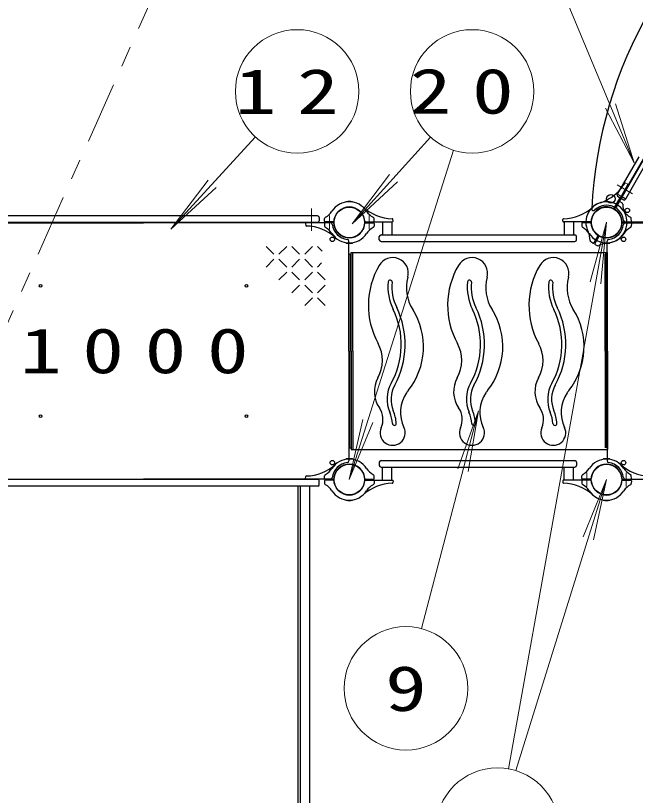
# Model space of a CAD drawing. Units: millimetres on the paper, scale 1:60. Extents: x -385 to 0, y -594 to 267.
# Drawn here: x -257.32 to -227.21, y 137.89 to 175.79 of the extents above; entities that cross this region are included whole.
import ezdxf
from ezdxf.enums import TextEntityAlignment as Align

# ---------------------------------------------------------------- set-up
doc = ezdxf.new("R2010")
doc.units = ezdxf.units.MM
doc.linetypes.add('USER1', pattern=[4.5, 2.5, -2])
doc.linetypes.add('USER2', pattern=[6, 3, -1, 1, -1])
doc.layers.add('LY_1', color=7, linetype='Continuous', lineweight=25)
doc.styles.add('ＭＳ ゴシック', font='')
doc.styles.get('ＭＳ ゴシック').set_extended_font_data('MS Gothic')

msp = doc.modelspace()

# ---------------------------------------------------------------- linework, layer by layer
at = {"layer": 'LY_1'}
for p, q in [((-218.976, 182.371), (-228.131, 166.516)), ((-219.064, 182.27), (-228.151, 166.53)), ((-228.07, 167.114), (-227.029, 168.918)), ((-227.678, 166.887), (-226.636, 168.691)), ((-228.091, 167.078), (-228.07, 167.114)), ((-228.07, 167.114), (-227.678, 166.887)), ((-228.245, 166.433), (-227.952, 166.94)), ((-228.202, 166.408), (-228.005, 166.748)), ((-228.073, 167.009), (-227.767, 166.833)), ((-227.959, 166.759), (-227.856, 166.695)), ((-227.699, 166.851), (-227.678, 166.887)), ((-241.274, 166.726), (-241.274, 166.729)), ((-240.941, 166.726), (-240.941, 166.729)), ((-242.649, 166.057), (-259.566, 166.057)), ((-260.326, 165.715), (-251.108, 165.715)), ((-242.649, 165.74), (-259.566, 165.74)), ((-241.889, 165.715), (-251.108, 165.715)), ((-243.232, 165.68), (-243.227, 165.592)), ((-242.566, 165.973), (-242.566, 165.823)), ((-242.315, 165.799), (-242.31, 165.921)), ((-242.315, 165.68), (-242.31, 165.549)), ((-241.889, 165.765), (-242.281, 165.765)), ((-240.326, 165.765), (-239.017, 165.765)), ((-240.326, 165.715), (-239.934, 165.715)), ((-239.9, 165.799), (-239.905, 165.93)), ((-239.9, 165.68), (-239.905, 165.559)), ((-239.501, 165.765), (-239.501, 165.132)), ((-239.048, 165.765), (-239.048, 165.132)), ((-238.983, 165.8), (-238.988, 165.887)), ((-230.732, 165.8), (-230.727, 165.887)), ((-229.389, 165.765), (-230.698, 165.765)), ((-230.668, 165.765), (-230.668, 165.132)), ((-230.214, 165.765), (-230.214, 165.132)), ((-229.815, 165.68), (-229.81, 165.559)), ((-229.389, 165.715), (-229.781, 165.715)), ((-227.826, 165.765), (-209.518, 165.765)), ((-227.826, 165.715), (-218.608, 165.715)), ((-227.4, 165.799), (-227.405, 165.921)), ((-227.4, 165.68), (-227.405, 165.549)), ((-227.677, 165.395), (-227.674, 165.394)), ((-239.649, 164.898), (-239.649, 165.048)), ((-239.566, 165.132), (-230.149, 165.132)), ((-230.066, 164.898), (-230.066, 165.048)), ((-229.026, 165.08), (-229.223, 164.74)), ((-228.983, 165.055), (-229.179, 164.715)), ((-227.843, 165.106), (-227.841, 165.105)), ((-241.274, 164.754), (-241.274, 164.751)), ((-241.133, 159.49), (-241.133, 164.83)), ((-240.941, 164.754), (-240.941, 164.751)), ((-239.566, 164.815), (-230.149, 164.815)), ((-229.269, 164.728), (-229.372, 164.792)), ((-229.166, 164.668), (-229.05, 164.607)), ((-228.774, 164.754), (-228.774, 164.751)), ((-228.583, 159.49), (-228.583, 164.83)), ((-228.441, 164.754), (-228.441, 164.751)), ((-241.108, 164.198), (-241.033, 164.198)), ((-241.108, 159.49), (-241.108, 164.198)), ((-241.033, 159.49), (-241.033, 164.198)), ((-241.02, 159.49), (-241.02, 164.282)), ((-241.02, 164.282), (-228.566, 164.282)), ((-240.943, 159.49), (-240.943, 164.282)), ((-228.608, 164.198), (-228.683, 164.198)), ((-228.683, 159.49), (-228.683, 164.198)), ((-228.608, 159.49), (-228.608, 164.198)), ((-228.566, 159.49), (-228.566, 164.282)), ((-241.133, 159.49), (-241.133, 154.15)), ((-241.108, 159.49), (-241.108, 154.782)), ((-241.033, 159.49), (-241.033, 154.782)), ((-241.02, 159.49), (-241.02, 154.698)), ((-240.943, 159.49), (-240.943, 154.698)), ((-228.683, 159.49), (-228.683, 154.782)), ((-228.608, 159.49), (-228.608, 154.782)), ((-228.583, 159.49), (-228.583, 154.15)), ((-228.566, 159.49), (-228.566, 154.698)), ((-241.108, 154.782), (-241.033, 154.782)), ((-241.02, 154.698), (-228.566, 154.698)), ((-241.274, 154.226), (-241.274, 154.229)), ((-240.941, 154.226), (-240.941, 154.229)), ((-239.649, 154.082), (-239.649, 153.932)), ((-239.566, 154.165), (-230.149, 154.165)), ((-230.066, 154.082), (-230.066, 153.932)), ((-228.774, 154.226), (-228.774, 154.229)), ((-228.441, 154.226), (-228.441, 154.229)), ((-239.566, 153.848), (-230.149, 153.848)), ((-239.501, 153.215), (-239.501, 153.848)), ((-239.048, 153.215), (-239.048, 153.848)), ((-230.668, 153.215), (-230.668, 153.848)), ((-230.214, 153.215), (-230.214, 153.848)), ((-260.326, 153.265), (-251.108, 153.265)), ((-242.616, 153.24), (-259.599, 153.24)), ((-241.889, 153.265), (-251.108, 153.265)), ((-243.232, 153.3), (-243.227, 153.387)), ((-242.566, 152.973), (-242.566, 153.19)), ((-242.315, 153.299), (-242.31, 153.43)), ((-242.315, 153.18), (-242.31, 153.059)), ((-241.889, 153.215), (-242.281, 153.215)), ((-240.326, 153.265), (-239.934, 153.265)), ((-240.326, 153.215), (-239.017, 153.215)), ((-239.9, 153.299), (-239.905, 153.421)), ((-239.9, 153.18), (-239.905, 153.049)), ((-238.983, 153.18), (-238.988, 153.092)), ((-230.732, 153.18), (-230.727, 153.092)), ((-229.389, 153.215), (-230.698, 153.215)), ((-229.815, 153.299), (-229.81, 153.421)), ((-229.815, 153.18), (-229.81, 153.049)), ((-229.389, 153.265), (-229.781, 153.265)), ((-227.826, 153.265), (-218.608, 153.265)), ((-227.826, 153.215), (-227.434, 153.215)), ((-227.4, 153.299), (-227.405, 153.43)), ((-227.4, 153.18), (-227.405, 153.059)), ((-242.616, 152.923), (-259.599, 152.923)), ((-243.598, 111.441), (-243.598, 152.923)), ((-243.474, 110.774), (-243.474, 152.923)), ((-243.021, 110.774), (-243.021, 152.923)), ((-241.274, 152.254), (-241.274, 152.251)), ((-240.941, 152.254), (-240.941, 152.251)), ((-228.774, 152.254), (-228.774, 152.251)), ((-228.441, 152.254), (-228.441, 152.251))]:
    msp.add_line(p, q, dxfattribs=at)
at = {"layer": 'LY_1', "lineweight": 13}
for p, q in [((-232.636, 181.512), (-227.264, 168.64)), ((-227.264, 168.64), (-228.657, 171.297)), ((-227.264, 168.64), (-228.174, 171.499)), ((-245.672, 169.895), (-249.787, 165.411)), ((-237.156, 169.883), (-240.973, 165.673)), ((-236.046, 169.245), (-241.108, 153.24)), ((-240.973, 165.673), (-239.159, 168.063)), ((-249.787, 165.411), (-247.959, 167.79)), ((-240.973, 165.673), (-238.772, 167.711)), ((-249.787, 165.411), (-247.574, 167.436)), ((-233.374, 139.185), (-228.614, 165.744)), ((-228.614, 165.744), (-229.399, 162.848)), ((-228.614, 165.744), (-228.884, 162.756)), ((-244.776, 164.196), (-245.151, 164.571)), ((-244.526, 164.196), (-244.151, 164.571)), ((-243.526, 164.196), (-243.901, 164.571)), ((-243.276, 164.196), (-242.901, 164.571)), ((-242.428, 164.349), (-242.651, 164.571)), ((-245.151, 163.571), (-244.776, 163.946)), ((-244.151, 163.571), (-244.526, 163.946)), ((-243.901, 163.571), (-243.526, 163.946)), ((-242.901, 163.571), (-243.276, 163.946)), ((-242.651, 163.571), (-242.451, 163.771)), ((-244.526, 162.946), (-244.151, 163.321)), ((-243.526, 162.946), (-243.901, 163.321)), ((-243.276, 162.946), (-242.901, 163.321)), ((-242.276, 162.946), (-242.651, 163.321)), ((-243.901, 162.321), (-243.526, 162.696)), ((-242.901, 162.321), (-243.276, 162.696)), ((-242.651, 162.321), (-242.276, 162.696)), ((-243.276, 161.696), (-242.901, 162.071)), ((-242.276, 161.696), (-242.651, 162.071)), ((-237.596, 145.999), (-234.823, 156.589)), ((-234.823, 156.589), (-235.833, 153.764)), ((-234.823, 156.589), (-235.327, 153.632)), ((-241.108, 153.24), (-240.456, 156.168)), ((-241.108, 153.24), (-239.957, 156.01)), ((-233.012, 139.097), (-228.608, 153.24)), ((-228.608, 153.24), (-229.746, 150.464)), ((-228.608, 153.24), (-229.246, 150.309))]:
    msp.add_line(p, q, dxfattribs=at)
at = {"layer": 'LY_1', "linetype": 'USER2', "lineweight": 13}
for p, q in [((-261.108, 153.24), (-249.118, 180.173)), ((-228.088, 167.557), (-227.35, 167.131)), ((-242.941, 165.334), (-242.941, 166.419)), ((-242.066, 166.072), (-242.066, 165.408)), ((-240.149, 166.072), (-240.149, 165.408)), ((-229.566, 152.908), (-229.566, 153.572)), ((-227.649, 152.908), (-227.649, 153.572))]:
    msp.add_line(p, q, dxfattribs=at)
at = {"layer": 'LY_1', "linetype": 'USER1', "lineweight": 13}
for p, q in [((-227.952, 166.94), (-227.59, 167.567)), ((-227.604, 167.613), (-227.682, 167.653))]:
    msp.add_line(p, q, dxfattribs=at)
at = {"layer": 'LY_1', "lineweight": 13}
for centre in [(-243.644, 172.105), (-235.141, 172.105), (-238.356, 143.097), (-233.904, 136.232)]:
    msp.add_circle(centre, 3, dxfattribs=at)
at = {"layer": 'LY_1'}
for centre, radius in [((-228.405, 166.889), 0.208), ((-241.108, 165.74), 0.743), ((-228.608, 165.74), 0.743), ((-227.597, 166.323), 0.108), ((-241.932, 164.915), 0.108), ((-227.783, 164.915), 0.108), ((-256.108, 162.657), 0.0625), ((-246.108, 162.657), 0.0625), ((-256.108, 156.323), 0.0625), ((-246.108, 156.323), 0.0625), ((-241.932, 154.065), 0.108), ((-241.108, 153.24), 0.743), ((-228.608, 153.24), 0.743), ((-227.783, 154.065), 0.108)]:
    msp.add_circle(centre, radius, dxfattribs=at)
for centre, radius, start, end in [((-208.019, 165.4), 21.333, 122.6915, 177.3085), ((-229.581, 168.759), 2.167, 287.7828, 319.6004), ((-241.108, 165.74), 1, 90, 147.2728), ((-241.258, 166.729), 0.0167, 98.6269, 180), ((-241.108, 165.74), 1.017, 90, 98.6269), ((-241.108, 165.74), 1.017, 81.3731, 90), ((-241.108, 165.74), 1, 32.7272, 90), ((-240.958, 166.729), 0.0167, 0, 81.3731), ((-228.608, 165.74), 1, 90, 132.2172), ((-228.608, 165.74), 1, 32.7272, 90), ((-228.048, 167.053), 0.05, 150, 240), ((-227.977, 166.731), 0.0333, 58, 150), ((-227.742, 166.876), 0.05, 240, 330), ((-241.108, 165.74), 0.75, 90, 175.7293), ((-241.108, 165.74), 0.75, 4.2707, 90), ((-238.98, 168.085), 2.167, 227.7828, 268.9158), ((-230.735, 168.085), 2.167, 271.0842, 312.2172), ((-228.614, 165.744), 1, 107.7828, 150), ((-228.608, 165.74), 0.75, 90, 175.7293), ((-229.246, 166.398), 0.0833, 177.3085, 314.1158), ((-228.614, 165.744), 0.75, 64.2707, 150), ((-228.608, 165.74), 0.833, 65.2159, 134.1158), ((-228.608, 165.74), 0.75, 4.2707, 90), ((-228.274, 166.449), 0.0333, 244.2707, 330), ((-228.223, 166.572), 0.0833, 245.2159, 330), ((-228.173, 166.391), 0.0333, 150, 235.7293), ((-228.614, 165.744), 0.75, 330, 55.7293), ((-228.059, 166.474), 0.0833, 150, 233.2128), ((-228.608, 165.74), 0.833, 6.7872, 53.2128), ((-227.9, 166.624), 0.0833, 357.4588, 58), ((-226.985, 166.584), 0.833, 177.4588, 207.2728), ((-242.649, 165.973), 0.0833, 0, 90), ((-242.227, 165.918), 0.0833, 117.4588, 178), ((-242.65, 166.731), 0.833, 297.4588, 327.2728), ((-239.565, 166.731), 0.833, 212.7272, 242.5412), ((-239.988, 165.918), 0.0833, 2, 62.5412), ((-228.614, 165.744), 1, 150, 207.2728), ((-228.614, 165.744), 0.75, 150, 235.7293), ((-227.065, 166.731), 0.833, 212.7272, 242.5412), ((-228.614, 165.744), 1, 330, 27.2728), ((-227.488, 165.918), 0.0833, 2, 62.5412), ((-243.198, 165.682), 0.0333, 90, 183), ((-242.649, 165.823), 0.0833, 270, 0), ((-242.281, 165.798), 0.0333, 178, 270), ((-242.281, 165.682), 0.0333, 90, 182), ((-242.018, 165.632), 0.0833, 6.7872, 90), ((-241.108, 165.74), 0.833, 186.7872, 263.2128), ((-241.889, 165.798), 0.0333, 270, 355.7293), ((-241.889, 165.682), 0.0333, 4.2707, 90), ((-241.108, 165.74), 0.75, 184.2707, 270), ((-241.108, 165.74), 0.75, 270, 355.7293), ((-240.326, 165.798), 0.0333, 184.2707, 270), ((-240.326, 165.682), 0.0333, 90, 175.7293), ((-239.934, 165.798), 0.0333, 270, 2), ((-239.934, 165.682), 0.0333, 358, 90), ((-239.021, 165.885), 0.0333, 3, 88.9159), ((-239.017, 165.798), 0.0333, 270, 3), ((-230.698, 165.798), 0.0333, 177, 270), ((-230.694, 165.885), 0.0333, 91.0841, 177), ((-229.781, 165.682), 0.0333, 90, 182), ((-229.389, 165.798), 0.0333, 270, 355.7293), ((-229.389, 165.682), 0.0333, 4.2707, 90), ((-228.608, 165.74), 0.75, 184.2707, 270), ((-228.608, 165.74), 0.75, 270, 355.7293), ((-228.608, 165.74), 0.833, 276.7872, 353.2128), ((-227.826, 165.798), 0.0333, 184.2707, 270), ((-227.826, 165.682), 0.0333, 90, 175.7293), ((-227.697, 165.848), 0.0833, 186.7872, 270), ((-227.697, 165.632), 0.0833, 90, 173.2128), ((-227.434, 165.798), 0.0333, 270, 2), ((-227.434, 165.682), 0.0333, 358, 90), ((-243.194, 165.594), 0.0333, 183, 268.9158), ((-243.235, 163.395), 2.167, 47.7828, 88.9159), ((-242.227, 165.562), 0.0833, 182, 242.5412), ((-242.65, 164.749), 0.833, 32.7272, 62.5412), ((-239.565, 164.749), 0.833, 117.4588, 147.2728), ((-239.988, 165.562), 0.0833, 297.4588, 358), ((-229.727, 165.562), 0.0833, 182, 242.5412), ((-230.15, 164.749), 0.833, 32.7272, 62.5412), ((-230.244, 164.904), 0.833, 357.4588, 27.2728), ((-228.614, 165.744), 0.75, 244.2707, 330), ((-228.614, 165.744), 1, 272.7272, 330), ((-228.614, 165.744), 1.017, 321.3731, 330), ((-227.065, 164.749), 0.833, 117.4588, 147.2728), ((-228.614, 165.744), 1.017, 330, 338.6269), ((-227.683, 165.379), 0.0167, 338.6269, 60), ((-227.488, 165.562), 0.0833, 297.4588, 358), ((-241.108, 165.74), 1, 212.7272, 270), ((-241.216, 164.83), 0.0833, 0, 83.2128), ((-241.108, 165.74), 1, 270, 327.2728), ((-239.566, 165.048), 0.0833, 90, 180), ((-239.566, 164.898), 0.0833, 180, 270), ((-230.149, 165.048), 0.0833, 0, 90), ((-230.149, 164.898), 0.0833, 270, 0), ((-228.608, 165.74), 1, 212.7272, 270), ((-229.328, 164.863), 0.0833, 177.4588, 238), ((-229.055, 165.096), 0.0333, 330, 55.7293), ((-228.954, 165.038), 0.0333, 64.2707, 150), ((-228.608, 165.74), 1, 270, 327.2728), ((-228.499, 164.83), 0.0833, 96.7872, 180), ((-227.833, 165.119), 0.0167, 240, 321.3731), ((-241.258, 164.751), 0.0167, 180, 261.3731), ((-241.108, 165.74), 1.017, 261.3731, 270), ((-241.108, 165.74), 1.017, 270, 278.6269), ((-240.958, 164.751), 0.0167, 278.6269, 0), ((-229.251, 164.756), 0.0333, 238, 330), ((-229.15, 164.698), 0.0333, 150, 242), ((-229.02, 164.685), 0.0833, 242, 302.5412), ((-228.527, 163.912), 0.833, 92.7272, 122.5412), ((-228.758, 164.751), 0.0167, 180, 261.3731), ((-228.608, 165.74), 1.017, 261.3731, 270), ((-228.608, 165.74), 1.017, 270, 278.6269), ((-228.458, 164.751), 0.0167, 278.6269, 0), ((-239.001, 163.267), 0.76, 345.2876, 149.7706), ((-235.147, 163.267), 0.76, 345.2876, 149.7706), ((-231.198, 163.267), 0.76, 345.2876, 149.7706), ((-236.324, 161.707), 3.858, 149.7706, 208.6447), ((-232.471, 161.707), 3.858, 149.7706, 208.6447), ((-228.521, 161.707), 3.858, 149.7706, 208.6447), ((-236.336, 162.567), 1.996, 165.2876, 212.0947), ((-232.482, 162.567), 1.996, 165.2876, 212.0947), ((-228.533, 162.567), 1.996, 165.2876, 212.0947), ((-236.757, 162.601), 2.474, 174.2979, 206.1042), ((-239.123, 162.838), 0.0956, 354.2979, 174.2979), ((-236.757, 162.601), 2.282, 174.2979, 206.1042), ((-232.903, 162.601), 2.474, 174.2979, 206.1042), ((-235.269, 162.838), 0.0956, 354.2979, 174.2979), ((-232.903, 162.601), 2.282, 174.2979, 206.1042), ((-228.954, 162.601), 2.474, 174.2979, 206.1042), ((-231.32, 162.838), 0.0956, 354.2979, 174.2979), ((-228.954, 162.601), 2.282, 174.2979, 206.1042), ((-242.457, 159.808), 3.874, 330.9492, 26.1042), ((-242.457, 159.808), 4.065, 330.9492, 26.1042), ((-240.922, 159.69), 3.418, 321.5643, 32.0947), ((-238.603, 159.808), 3.874, 330.9492, 26.1042), ((-238.603, 159.808), 4.065, 330.9492, 26.1042), ((-237.068, 159.69), 3.418, 321.5643, 32.0947), ((-234.654, 159.808), 3.874, 330.9492, 26.1042), ((-234.654, 159.808), 4.065, 330.9492, 26.1042), ((-233.119, 159.69), 3.418, 321.5643, 32.0947), ((-241.224, 159.031), 1.725, 330.8927, 28.6447), ((-237.37, 159.031), 1.725, 330.8927, 28.6447), ((-233.421, 159.031), 1.725, 330.8927, 28.6447), ((-238.498, 157.513), 1.395, 150.8927, 214.4313), ((-234.644, 157.513), 1.395, 150.8927, 214.4313), ((-230.695, 157.513), 1.395, 150.8927, 214.4313), ((-237.657, 157.142), 1.617, 150.9492, 202.9471), ((-237.657, 157.142), 1.426, 150.9492, 202.9471), ((-233.803, 157.142), 1.617, 150.9492, 202.9471), ((-233.803, 157.142), 1.426, 150.9492, 202.9471), ((-229.854, 157.142), 1.617, 150.9492, 202.9471), ((-229.854, 157.142), 1.426, 150.9492, 202.9471), ((-236.942, 156.507), 1.678, 145.5649, 205.7294), ((-236.716, 156.352), 1.952, 141.5643, 145.5649), ((-233.088, 156.507), 1.678, 145.5649, 205.7294), ((-232.862, 156.352), 1.952, 141.5643, 145.5649), ((-229.139, 156.507), 1.678, 145.5649, 205.7294), ((-228.913, 156.352), 1.952, 141.5643, 145.5649), ((-240.472, 156.16), 0.998, 336.3171, 34.4313), ((-240.724, 155.843), 1.714, 4.0218, 22.9471), ((-240.724, 155.843), 1.905, 4.0218, 22.9471), ((-236.618, 156.16), 0.998, 336.3171, 34.4313), ((-236.871, 155.843), 1.714, 4.0218, 22.9471), ((-236.871, 155.843), 1.905, 4.0218, 22.9471), ((-232.669, 156.16), 0.998, 336.3171, 34.4313), ((-232.921, 155.843), 1.714, 4.0218, 22.9471), ((-232.921, 155.843), 1.905, 4.0218, 22.9471), ((-239.001, 155.515), 0.608, 156.3171, 25.7294), ((-238.919, 155.97), 0.0956, 184.0218, 4.0218), ((-235.147, 155.515), 0.608, 156.3171, 25.7294), ((-235.065, 155.97), 0.0956, 184.0218, 4.0218), ((-231.198, 155.515), 0.608, 156.3171, 25.7294), ((-231.116, 155.97), 0.0956, 184.0218, 4.0218), ((-241.108, 153.24), 1, 90, 147.2728), ((-241.258, 154.229), 0.0167, 98.6269, 180), ((-241.108, 153.24), 1.017, 90, 98.6269), ((-241.108, 153.24), 1.017, 81.3731, 90), ((-241.108, 153.24), 1, 32.7272, 90), ((-240.958, 154.229), 0.0167, 360, 81.3731), ((-228.608, 153.24), 1, 90, 147.2728), ((-228.758, 154.229), 0.0167, 98.6269, 180), ((-228.608, 153.24), 1.017, 90, 98.6269), ((-228.608, 153.24), 1.017, 81.3731, 90), ((-228.608, 153.24), 1, 32.7272, 90), ((-228.458, 154.229), 0.0167, 360, 81.3731), ((-243.235, 155.585), 2.167, 271.0842, 312.2172), ((-241.108, 153.24), 0.833, 96.7872, 173.2128), ((-241.108, 153.24), 0.75, 90, 175.7293), ((-241.216, 154.15), 0.0833, 276.7872, 0), ((-241.108, 153.24), 0.75, 4.2707, 90), ((-239.566, 154.082), 0.0833, 90, 180), ((-239.566, 153.932), 0.0833, 180, 270), ((-230.149, 154.082), 0.0833, 360, 90), ((-230.149, 153.932), 0.0833, 270, 360), ((-228.608, 153.24), 0.75, 90, 175.7293), ((-228.608, 153.24), 0.75, 4.2707, 90), ((-228.499, 154.15), 0.0833, 180, 263.2128), ((-228.608, 153.24), 0.833, 6.7872, 83.2128), ((-226.48, 155.585), 2.167, 227.7828, 268.9158), ((-242.227, 153.418), 0.0833, 117.4588, 178), ((-242.65, 154.231), 0.833, 297.4588, 327.2728), ((-239.565, 154.231), 0.833, 212.7272, 242.5412), ((-239.988, 153.418), 0.0833, 2, 62.5412), ((-229.727, 153.418), 0.0833, 117.4588, 178), ((-230.15, 154.231), 0.833, 297.4588, 327.2728), ((-227.065, 154.231), 0.833, 212.7272, 242.5412), ((-227.488, 153.418), 0.0833, 2, 62.5412), ((-243.198, 153.298), 0.0333, 177, 270), ((-243.194, 153.385), 0.0333, 91.0841, 177), ((-242.616, 153.19), 0.05, 0, 90), ((-242.281, 153.298), 0.0333, 178, 270), ((-242.281, 153.182), 0.0333, 90, 182), ((-242.018, 153.348), 0.0833, 270, 353.2128), ((-241.889, 153.298), 0.0333, 270, 355.7293), ((-241.889, 153.182), 0.0333, 4.2707, 90), ((-241.108, 153.24), 0.75, 184.2707, 270), ((-241.108, 153.24), 0.75, 270, 355.7293), ((-240.326, 153.298), 0.0333, 184.2707, 270), ((-240.326, 153.182), 0.0333, 90, 175.7293), ((-239.934, 153.298), 0.0333, 270, 2), ((-239.934, 153.182), 0.0333, 358, 90), ((-239.017, 153.182), 0.0333, 357, 90), ((-230.698, 153.182), 0.0333, 90, 183), ((-229.781, 153.298), 0.0333, 178, 270), ((-229.781, 153.182), 0.0333, 90, 182), ((-229.389, 153.298), 0.0333, 270, 355.7293), ((-229.389, 153.182), 0.0333, 4.2707, 90), ((-228.608, 153.24), 0.75, 184.2707, 270), ((-228.608, 153.24), 0.75, 270, 355.7293), ((-227.826, 153.298), 0.0333, 184.2707, 270), ((-227.826, 153.182), 0.0333, 90, 175.7293), ((-227.697, 153.348), 0.0833, 186.7872, 270), ((-227.434, 153.298), 0.0333, 270, 2), ((-227.434, 153.182), 0.0333, 358, 90), ((-242.616, 152.973), 0.05, 270, 0), ((-242.227, 153.062), 0.0833, 182, 242.5412), ((-242.65, 152.249), 0.833, 32.7272, 62.5412), ((-238.98, 150.895), 2.167, 91.0841, 132.2172), ((-239.565, 152.249), 0.833, 117.4588, 147.2728), ((-239.988, 153.062), 0.0833, 297.4588, 358), ((-239.021, 153.094), 0.0333, 271.0842, 357), ((-230.694, 153.094), 0.0333, 183, 268.9158), ((-230.735, 150.895), 2.167, 47.7828, 88.9159), ((-229.727, 153.062), 0.0833, 182, 242.5412), ((-230.15, 152.249), 0.833, 32.7272, 62.5412), ((-227.065, 152.249), 0.833, 117.4588, 147.2728), ((-227.488, 153.062), 0.0833, 297.4588, 358), ((-241.108, 153.24), 1, 212.7272, 270), ((-241.108, 153.24), 1, 270, 327.2728), ((-228.608, 153.24), 1, 212.7272, 270), ((-228.608, 153.24), 1, 270, 327.2728), ((-241.258, 152.251), 0.0167, 180, 261.3731), ((-241.108, 153.24), 1.017, 261.3731, 270), ((-241.108, 153.24), 1.017, 270, 278.6269), ((-240.958, 152.251), 0.0167, 278.6269, 0), ((-228.758, 152.251), 0.0167, 180, 261.3731), ((-228.608, 153.24), 1.017, 261.3731, 270), ((-228.608, 153.24), 1.017, 270, 278.6269), ((-228.458, 152.251), 0.0167, 278.6269, 0)]:
    msp.add_arc(centre, radius, start, end, dxfattribs=at)
at = {"layer": 'LY_1', "linetype": 'USER1', "lineweight": 13}
for centre, radius, start, end in [((-229.581, 168.759), 2.167, 319.6004, 328.9158), ((-227.697, 167.623), 0.0333, 63, 148.9159), ((-227.619, 167.583), 0.0333, 330, 63)]:
    msp.add_arc(centre, radius, start, end, dxfattribs=at)

# ---------------------------------------------------------------- texts
at = {"layer": 'LY_1', "style": 'ＭＳ ゴシック', "width": 1.35}
msp.add_text('9', height=2.199, dxfattribs=at).set_placement((-238.356, 143.097), align=Align.MIDDLE_CENTER)
at = {"layer": 'LY_1', "char_height": 2.199, "style": 'ＭＳ ゴシック'}
for s, insert, attachment_point in [('\\T1.5;\\W1.35;12', (-243.644, 172.105), 5), ('\\T1.5;\\W1.35;20', (-235.141, 172.105), 5), ('\\T1.5;\\W1.35;1000', (-257.108, 159.49), 4)]:
    msp.add_mtext(s, dxfattribs=dict(at, insert=insert, attachment_point=attachment_point))

doc.saveas('drawing.dxf')
